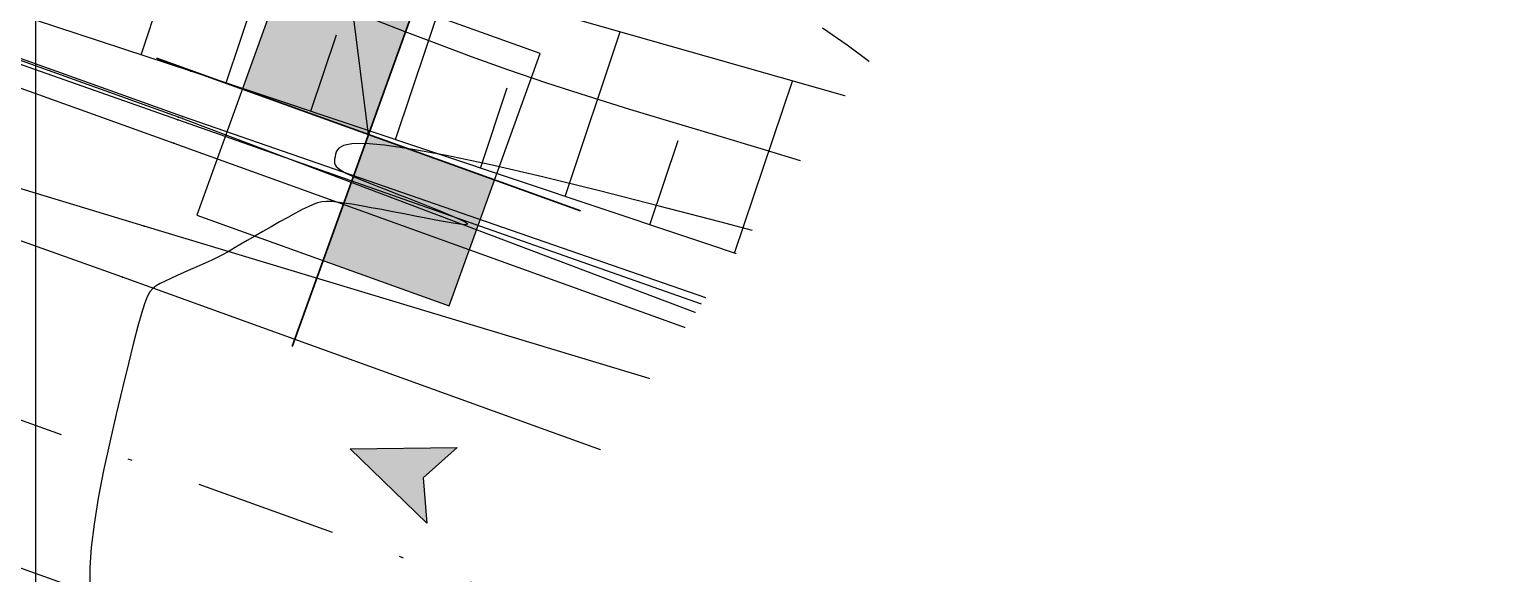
# Model space of a CAD drawing. Header units: metres. Extents: x 820373 to 834957, y 7564678 to 7566875.
# Drawn here: x 821799.85 to 821832.7, y 7564820.5 to 7564832.68 of the extents above; entities that cross this region are included whole.
import ezdxf
from ezdxf.enums import TextEntityAlignment as Align

# ---------------------------------------------------------------- set-up
doc = ezdxf.new("R2010")
doc.units = ezdxf.units.M
doc.linetypes.add('XREF_GEO$0$DASHDOT', pattern=[25.4, 12.7, -6.35, 0, -6.35])
for name, color, linetype in [('P-MALHA-IMPAR', 1, 'Continuous'), ('P-WIPEOUT1', 5, 'Continuous'), ('P-WIPEOUT2', 2, 'Continuous'), ('XREF_GEO$0$F-HZ-EIXO', 42, 'XREF_GEO$0$DASHDOT'), ('XREF_GEO$0$F-HZ-SETA', 11, 'Continuous'), ('XREF_SON$0$P-ST_PROGRAMADA', 176, 'Continuous'), ('XREF_TOP$0$T-DI-MURO', 23, 'Continuous'), ('XREF_TOP$0$T-HD-VALETA_SARJETA', 132, 'Continuous'), ('XREF_TOP$0$T-HG-BARRANCO', 23, 'Continuous'), ('XREF_TOP$0$T-HG-CRISTA', 23, 'Continuous'), ('XREF_TOP$0$T-HG-PÉ', 23, 'Continuous'), ('XREF_TOP$0$T-HM-COTA', 252, 'Continuous'), ('XREF_TOP$0$T-HM-CURVA_INTERMEDIÁRIA', 252, 'Continuous'), ('XREF_TOP$0$T-HM-CURVA_MESTRA', 23, 'Continuous'), ('XREF_TOP$0$T-OA-DEFENSA', 31, 'Continuous'), ('XREF_TOP$0$T-SI-FAIXA', 23, 'Continuous'), ('XREF_TOP$0$T-SV-GUARD_RAIL', 23, 'Continuous'), ('XREF_TOP$0$T-SV-RUA_PAVIMENTADA', 23, 'Continuous')]:
    doc.layers.add(name, color=color, linetype=linetype)
doc.styles.add('XREF_SON$0$ARIAL-1', font='arial.ttf')

# ---------------------------------------------------------------- blocks, each defined once
blk = doc.blocks.new('MALHA-IMPAR')
at = {"layer": 'P-MALHA-IMPAR'}
blk.add_line((821800, 7564698.534), (821800, 7564949.087), dxfattribs=at)
blk = doc.blocks.new('XREF_TOP$0$PONTO')
at = {"layer": 'XREF_TOP$0$T-HM-COTA'}
blk.add_point((0, 0), dxfattribs=at)
blk = doc.blocks.new('XREF_TOP')
at = {"layer": 'XREF_TOP$0$T-DI-MURO'}
blk.add_polyline3d([(821824.291, 7564809.891, 848.755), (821835.091, 7564819.298, 848.725), (821829.228, 7564821.526, 850.85)], dxfattribs=at)
at = {"layer": 'XREF_TOP$0$T-HD-VALETA_SARJETA', "ltscale": 22}
for points in [[(821828.995, 7564821.388, 850.751), (821821.415, 7564824.239, 850.424), (821803.178, 7564830.656, 849.728), (821780.642, 7564838.591, 848.727)], [(821780.531, 7564838.251, 848.859), (821803.082, 7564830.135, 849.86), (821821.041, 7564823.665, 850.582), (821828.907, 7564820.69, 850.905), (821828.995, 7564821.388, 850.751), (821829.228, 7564821.526, 850.85), (821821.403, 7564824.456, 850.571), (821803.282, 7564830.73, 849.87), (821780.568, 7564838.868, 848.844)]]:
    blk.add_polyline3d(points, dxfattribs=at)
at = {"layer": 'XREF_TOP$0$T-HD-VALETA_SARJETA'}
blk.add_polyline3d([(821828.907, 7564820.69, 850.905), (821829.228, 7564821.526, 850.85)], dxfattribs=at)
at = {"layer": 'XREF_TOP$0$T-HG-BARRANCO'}
for p, q in [((821804.254, 7564831.486), (821805.377, 7564834.836)), ((821802.356, 7564832.115), (821802.893, 7564833.751)), ((821808.047, 7564830.215), (821809.222, 7564833.722)), ((821806.151, 7564830.85), (821806.724, 7564832.561)), ((821811.84, 7564828.944), (821813.073, 7564832.624)), ((821809.943, 7564829.579), (821810.545, 7564831.376)), ((821815.632, 7564827.673), (821816.924, 7564831.526)), ((821819.425, 7564826.402), (821820.791, 7564830.478)), ((821813.736, 7564828.308), (821814.367, 7564830.192)), ((821823.243, 7564825.213), (821824.426, 7564829.522)), ((821817.529, 7564827.038), (821818.191, 7564829.013)), ((821827.1, 7564824.154), (821828.295, 7564828.505)), ((821821.321, 7564825.767), (821822.025, 7564827.867)), ((821830.894, 7564822.911), (821832.662, 7564827.19)), ((821825.171, 7564824.683), (821825.766, 7564826.848)), ((821829.029, 7564823.624), (821829.629, 7564825.81))]:
    blk.add_line(p, q, dxfattribs=at)
at = {"layer": 'XREF_TOP$0$T-HG-CRISTA'}
blk.add_polyline3d([(821835.091, 7564819.298, 848.725), (821834.874, 7564820.615, 848.957), (821833.637, 7564821.779, 849.188), (821829.442, 7564823.511, 849.651), (821821.756, 7564825.621, 850.577), (821803.469, 7564831.749, 849.868), (821780.427, 7564839.314, 848.778)], dxfattribs=at)
at = {"layer": 'XREF_TOP$0$T-HG-PÉ'}
blk.add_polyline3d([(821839.608, 7564817.653, 844.47), (821839.265, 7564820.452, 844.929), (821837.87, 7564823.19, 845.388), (821835.316, 7564825.919, 845.848), (821831.894, 7564827.558, 846.307), (821818.308, 7564831.131, 848.144), (821805.907, 7564834.668, 848.701), (821804.449, 7564835.131, 848.379), (821780.408, 7564841.176, 847.839)], dxfattribs=at)
at = {"layer": 'XREF_TOP$0$T-HM-CURVA_INTERMEDIÁRIA', "flags": 128}
for points in [[(821831.386, 7564826.719), (821830.933, 7564826.93), (821830.439, 7564827.168), (821829.917, 7564827.43), (821829.383, 7564827.714), (821828.849, 7564828.02), (821828.333, 7564828.343), (821827.846, 7564828.683), (821827.405, 7564829.038), (821827.023, 7564829.405), (821826.708, 7564829.783), (821826.469, 7564830.171), (821826.314, 7564830.567), (821826.249, 7564830.969), (821826.285, 7564831.378), (821826.427, 7564831.79), (821826.685, 7564832.205), (821827.057, 7564832.621), (821827.51, 7564833.034)], [(821832.907, 7564825.725), (821832.514, 7564825.998), (821832.124, 7564826.258), (821831.746, 7564826.5), (821831.386, 7564826.719)], [(821830.653, 7564825.509), (821829.548, 7564826.022), (821828.347, 7564826.587), (821827.09, 7564827.187), (821825.816, 7564827.805), (821824.569, 7564828.423), (821823.387, 7564829.023), (821822.313, 7564829.588), (821821.386, 7564830.1), (821820.634, 7564830.547), (821820.026, 7564830.941), (821819.518, 7564831.299), (821819.065, 7564831.638), (821818.623, 7564831.975), (821818.148, 7564832.326), (821817.594, 7564832.71)], [(821833.02, 7564824.053), (821832.597, 7564824.326), (821832.072, 7564824.653), (821831.43, 7564825.044), (821830.653, 7564825.509)], [(821832.957, 7564822.489), (821832.693, 7564822.647), (821832.381, 7564822.832), (821832.026, 7564823.04), (821831.633, 7564823.267), (821831.208, 7564823.508), (821830.754, 7564823.761), (821830.278, 7564824.02), (821829.783, 7564824.281), (821829.275, 7564824.542), (821828.753, 7564824.803), (821828.215, 7564825.066), (821827.66, 7564825.332), (821827.087, 7564825.605), (821826.493, 7564825.884), (821825.878, 7564826.173), (821825.24, 7564826.473), (821824.578, 7564826.785), (821823.889, 7564827.106), (821823.172, 7564827.435), (821822.424, 7564827.769), (821821.644, 7564828.104), (821820.829, 7564828.438), (821819.977, 7564828.768), (821819.087, 7564829.091), (821818.159, 7564829.405), (821817.201, 7564829.711), (821816.223, 7564830.012), (821815.237, 7564830.307), (821814.254, 7564830.6), (821813.284, 7564830.892), (821812.338, 7564831.183), (821811.427, 7564831.477), (821810.561, 7564831.774), (821809.743, 7564832.068), (821808.976, 7564832.355), (821808.264, 7564832.628), (821807.609, 7564832.882)]]:
    blk.add_lwpolyline(points, dxfattribs=at)
at = {"layer": 'XREF_TOP$0$T-HM-CURVA_MESTRA', "flags": 128}
blk.add_lwpolyline([(821831.684, 7564820.449), (821831.66, 7564820.51), (821831.637, 7564820.578), (821831.615, 7564820.653), (821831.595, 7564820.738), (821831.576, 7564820.831), (821831.554, 7564820.934), (821831.527, 7564821.045), (821831.489, 7564821.163), (821831.436, 7564821.288), (821831.364, 7564821.42), (821831.269, 7564821.557), (821831.147, 7564821.698), (821830.995, 7564821.844), (821830.814, 7564821.993), (821830.606, 7564822.146), (821830.374, 7564822.301), (821830.121, 7564822.46), (821829.849, 7564822.621), (821829.56, 7564822.784), (821829.258, 7564822.949), (821828.944, 7564823.115), (821828.618, 7564823.284), (821828.282, 7564823.454), (821827.935, 7564823.626), (821827.578, 7564823.8), (821827.211, 7564823.977), (821826.834, 7564824.157), (821826.448, 7564824.34), (821826.053, 7564824.526), (821825.653, 7564824.713), (821825.25, 7564824.901), (821824.849, 7564825.088), (821824.453, 7564825.272), (821824.066, 7564825.452), (821823.691, 7564825.626), (821823.331, 7564825.794), (821822.986, 7564825.955), (821822.635, 7564826.113), (821822.251, 7564826.276), (821821.81, 7564826.449), (821821.286, 7564826.638), (821820.653, 7564826.85), (821819.886, 7564827.091), (821818.959, 7564827.367), (821817.859, 7564827.681), (821816.623, 7564828.021), (821815.303, 7564828.376), (821813.947, 7564828.729), (821812.608, 7564829.068), (821811.334, 7564829.379), (821810.176, 7564829.647), (821809.185, 7564829.858), (821808.398, 7564830.004), (821807.801, 7564830.089), (821807.366, 7564830.124), (821807.069, 7564830.118), (821806.88, 7564830.082), (821806.775, 7564830.025), (821806.725, 7564829.958), (821806.705, 7564829.889), (821806.692, 7564829.829), (821806.683, 7564829.776), (821806.68, 7564829.73), (821806.683, 7564829.688), (821806.695, 7564829.65), (821806.717, 7564829.615), (821806.751, 7564829.58), (821806.798, 7564829.544), (821806.859, 7564829.506), (821806.936, 7564829.465), (821807.032, 7564829.42), (821807.148, 7564829.369), (821807.286, 7564829.312), (821807.448, 7564829.247), (821807.635, 7564829.174), (821807.849, 7564829.09), (821808.091, 7564828.997), (821808.35, 7564828.897), (821808.614, 7564828.793), (821808.872, 7564828.691), (821809.112, 7564828.594), (821809.322, 7564828.505), (821809.49, 7564828.43), (821809.604, 7564828.372), (821809.656, 7564828.333), (821809.648, 7564828.313), (821809.587, 7564828.31), (821809.481, 7564828.32), (821809.334, 7564828.343), (821809.155, 7564828.375), (821808.949, 7564828.414), (821808.723, 7564828.458), (821808.484, 7564828.505), (821808.236, 7564828.553), (821807.986, 7564828.601), (821807.739, 7564828.648), (821807.5, 7564828.692), (821807.276, 7564828.732), (821807.071, 7564828.767), (821806.891, 7564828.796), (821806.739, 7564828.816), (821806.612, 7564828.828), (821806.501, 7564828.829), (821806.4, 7564828.819), (821806.302, 7564828.798), (821806.2, 7564828.762), (821806.088, 7564828.713), (821805.957, 7564828.648), (821805.805, 7564828.567), (821805.634, 7564828.474), (821805.451, 7564828.372), (821805.263, 7564828.266), (821805.076, 7564828.159), (821804.896, 7564828.055), (821804.729, 7564827.959), (821804.582, 7564827.873), (821804.46, 7564827.801), (821804.358, 7564827.742), (821804.271, 7564827.692), (821804.192, 7564827.648), (821804.117, 7564827.609), (821804.039, 7564827.569), (821803.952, 7564827.528), (821803.852, 7564827.482), (821803.732, 7564827.429), (821803.599, 7564827.37), (821803.455, 7564827.306), (821803.307, 7564827.241), (821803.161, 7564827.175), (821803.02, 7564827.111), (821802.892, 7564827.049), (821802.78, 7564826.993), (821802.688, 7564826.942), (821802.613, 7564826.884), (821802.548, 7564826.807), (821802.489, 7564826.697), (821802.428, 7564826.542), (821802.362, 7564826.327), (821802.283, 7564826.04), (821802.186, 7564825.668), (821802.068, 7564825.204), (821801.934, 7564824.663), (821801.792, 7564824.069), (821801.65, 7564823.444), (821801.515, 7564822.811), (821801.396, 7564822.192), (821801.3, 7564821.611), (821801.234, 7564821.089), (821801.204, 7564820.644), (821801.207, 7564820.274)], dxfattribs=at)
at = {"layer": 'XREF_TOP$0$T-OA-DEFENSA'}
blk.add_polyline3d([(821857.662, 7564810.821, 851.85), (821839.355, 7564817.365, 851.253), (821829.688, 7564820.826, 850.814), (821829.51, 7564820.517, 850.952), (821839.417, 7564816.955, 851.294), (821857.501, 7564810.373, 851.925)], dxfattribs=at)
at = {"layer": 'XREF_TOP$0$T-SI-FAIXA'}
for points in [[(821856.493, 7564807.571, 852.003), (821838.402, 7564814.048, 851.384), (821820.231, 7564820.532, 850.729), (821801.937, 7564827.138, 849.975), (821779.23, 7564835.247, 848.971), (821761.34, 7564841.667, 848.129), (821743.437, 7564848.103, 847.216), (821725.766, 7564854.449, 846.316), (821707.183, 7564861.072, 845.281), (821685.192, 7564868.858, 844.1), (821667.559, 7564875.32, 843.072), (821648.948, 7564881.922, 842.057), (821630.928, 7564888.409, 841.158), (821613.331, 7564894.812, 840.185), (821591.439, 7564902.729, 838.851)], [(821854.116, 7564800.967, 852.014), (821854.112, 7564800.969, 852.014), (821836.326, 7564807.429, 851.414), (821817.256, 7564814.336, 850.74), (821799.779, 7564820.585, 849.953), (821776.872, 7564828.949, 848.981), (821759.28, 7564835.166, 848.161), (821741.395, 7564841.58, 847.254), (821722.358, 7564848.361, 846.254), (821704.98, 7564854.545, 845.271), (821682.487, 7564862.582, 843.994), (821664.411, 7564869.052, 843.01), (821646.388, 7564875.488, 841.973), (821628.16, 7564882.08, 841.095), (821610.18, 7564888.596, 840.135), (821588.019, 7564896.526, 838.829)], [(821826.739, 7564820.862, 850.842), (821820.764, 7564822.744, 850.649), (821802.425, 7564828.279, 849.926), (821783.755, 7564833.945, 849.189), (821779.23, 7564835.247, 848.971)]]:
    blk.add_polyline3d(points, dxfattribs=at)
at = {"layer": 'XREF_TOP$0$T-SV-GUARD_RAIL'}
for points, elevation in [([(821821.414, 7564823.827), (821803.193, 7564830.715)], 850.546), ([(821829.599, 7564820.672), (821821.414, 7564823.827)], 850.883)]:
    blk.add_lwpolyline(points, dxfattribs=dict(at, elevation=elevation))
blk.add_polyline3d([(821803.193, 7564830.715, 849.741), (821780.681, 7564838.803, 848.695)], dxfattribs=at)
at = {"layer": 'XREF_TOP$0$T-SV-RUA_PAVIMENTADA'}
blk.add_polyline3d([(821829.51, 7564820.517, 850.952), (821828.907, 7564820.69, 850.905)], dxfattribs=at)
at = {"layer": 'XREF_TOP$0$T-HM-COTA', "rotation": 155.5308333333333}
for p in [(821803.469, 7564831.749, 849.868), (821818.308, 7564831.131, 848.144), (821803.193, 7564830.715, 849.741), (821803.282, 7564830.73, 849.87), (821803.178, 7564830.656, 849.728), (821803.082, 7564830.135, 849.86), (821802.425, 7564828.279, 849.926), (821801.937, 7564827.138, 849.975), (821821.756, 7564825.621, 850.577), (821821.403, 7564824.456, 850.571), (821821.415, 7564824.239, 850.424), (821821.414, 7564823.827, 850.546), (821821.041, 7564823.665, 850.582), (821820.764, 7564822.744, 850.649), (821829.228, 7564821.526, 850.85), (821828.995, 7564821.388, 850.751), (821826.739, 7564820.862, 850.842), (821820.231, 7564820.532, 850.729), (821828.907, 7564820.69, 850.905), (821829.688, 7564820.826, 850.814), (821829.51, 7564820.517, 850.952)]:
    blk.add_blockref('XREF_TOP$0$PONTO', p, dxfattribs=at)
blk = doc.blocks.new('XREF_SON$0$P-ST_PROGRAMADA')
at = {"layer": 'XREF_SON$0$P-ST_PROGRAMADA'}
h = blk.add_hatch(color=256, dxfattribs=at)
h.dxf.hatch_style = 1
h.paths.add_polyline_path([(0, 0), (0, 3), (-3, 3), (-3, 0)])
h = blk.add_hatch(color=256, dxfattribs=at)
h.dxf.hatch_style = 1
h.paths.add_polyline_path([(0, -3), (3, -3), (3, 0), (0, 0)])
at = {"layer": 'XREF_SON$0$P-ST_PROGRAMADA', "lineweight": 30}
for p, q in [((0, 5.041), (0, -5.041)), ((-5.041, 0), (5.041, 0))]:
    blk.add_line(p, q, dxfattribs=at)
at = {"layer": 'XREF_SON$0$P-ST_PROGRAMADA'}
blk.add_lwpolyline([(-3, 3), (-3, -3), (3, -3), (3, 3)], close=True, dxfattribs=at)
blk.add_point((0, 0), dxfattribs=at)
blk.add_point((0, 0), dxfattribs=at)
at = {"layer": 'XREF_SON$0$P-ST_PROGRAMADA', "style": 'XREF_SON$0$ARIAL-1'}
blk.add_attdef('NOME', text='', height=2.5, rotation=0.0003, dxfattribs=at).set_placement((8.449, 8.029), align=Align.BOTTOM_LEFT)
blk = doc.blocks.new('XREF_SON')
at = {"layer": 'XREF_SON$0$P-ST_PROGRAMADA'}
blk.add_lwpolyline([(821807.441, 7564830.332), (821802.552, 7564868.987), (821791.438, 7564872.987)], dxfattribs=at)
at = {"layer": 'XREF_SON$0$P-ST_PROGRAMADA', "rotation": 160.2064746284142}
blk.add_blockref('XREF_SON$0$P-ST_PROGRAMADA', (821807.441, 7564830.332), dxfattribs=at)
blk = doc.blocks.new('XREF_GEO')
at = {"layer": 'XREF_GEO$0$F-HZ-SETA'}
h = blk.add_hatch(color=256, dxfattribs=at)
h.dxf.hatch_style = 1
h.paths.add_polyline_path([(821809.422, 7564823.33), (821808.66, 7564822.649), (821808.748, 7564821.63), (821807.029, 7564823.296)])
at = {"layer": 'XREF_GEO$0$F-HZ-EIXO', "linetype": 'XREF_GEO$0$DASHDOT', "lineweight": -3, "ltscale": 0.25, "flags": 128}
blk.add_lwpolyline([(821855.189, 7564803.949), (821177.727, 7565047.763)], dxfattribs=at)
at = {"layer": 'XREF_GEO$0$F-HZ-SETA'}
blk.add_lwpolyline([(821807.029, 7564823.295), (821809.422, 7564823.33), (821808.66, 7564822.648), (821808.748, 7564821.63)], close=True, dxfattribs=at)

msp = doc.modelspace()

# ---------------------------------------------------------------- block references
at = {"ltscale": 100}
for name in ['XREF_GEO', 'XREF_TOP', 'XREF_SON']:
    msp.add_blockref(name, (0, 0), dxfattribs=at)
at = {"layer": 'P-MALHA-IMPAR'}
msp.add_blockref('MALHA-IMPAR', (0, 0), dxfattribs=at)

# ---------------------------------------------------------------- next in the draw order: wipeouts: each hides what was drawn before it
msp.add_wipeout([(821903.692, 7564938.717), (821940.285, 7564913.415), (821855.732, 7564678.477), (821815.273, 7564693.038)]).dxf.layer = 'P-WIPEOUT2'

# ---------------------------------------------------------------- next in the draw order: wipeouts: each hides what was drawn before it
msp.add_wipeout([(821762.014, 7564750.062), (821821.094, 7564709.212), (821903.692, 7564938.717), (821896.091, 7564943.973)]).dxf.layer = 'P-WIPEOUT1'

doc.saveas('drawing.dxf')
